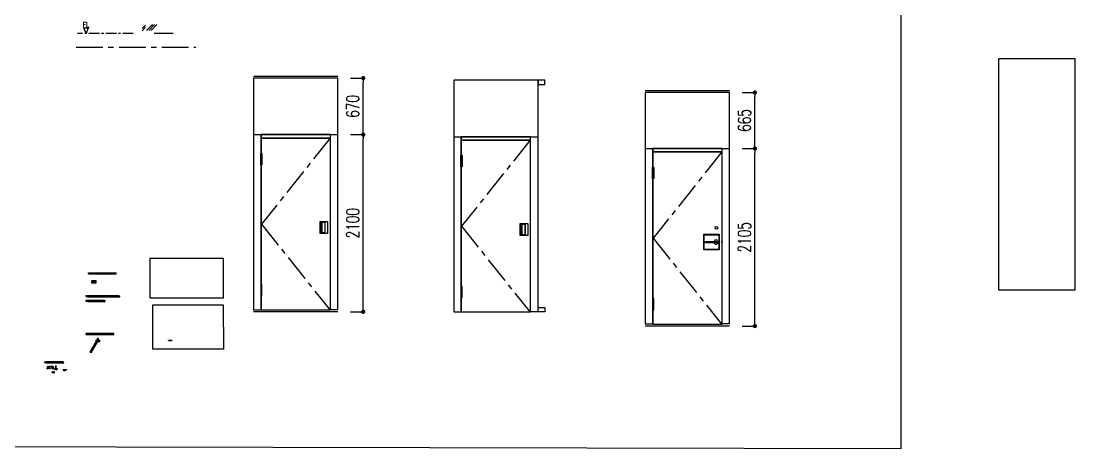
# Model space of a CAD drawing. Header units: millimetres. Extents: x -855187 to 47266, y -116283 to 213088.
# Drawn here: x -694529 to -376957, y -116283 to 12551 of the extents above; entities that cross this region are included whole.
import ezdxf
from ezdxf.enums import TextEntityAlignment as Align

# ---------------------------------------------------------------- set-up
doc = ezdxf.new("R2010")
doc.units = ezdxf.units.MM
doc.header["$LTSCALE"] = 10
doc.header["$PDMODE"] = 35
doc.header["$PDSIZE"] = 5
doc.linetypes.add('CENTER', pattern=[50.8, 31.75, -6.35, 6.35, -6.35])
doc.linetypes.add('HIDDEN', pattern=[9.525, 6.35, -3.175])
doc.layers.add('3APﾎﾞﾙﾄ', color=150, linetype='Continuous', lineweight=25)
for name, color, linetype in [('_P16_文字', 3, 'Continuous'), ('_P16_製品', 4, 'Continuous'), ('_P16_製品寸法', 9, 'Continuous'), ('_グラスウール', 2, 'BATTING'), ('_吊下地', 40, 'Continuous'), ('_基準', 1, 'CENTER'), ('_製品', 4, 'Continuous'), ('_製品芯線', 1, 'CENTER'), ('_躯体', 8, 'Continuous'), ('POINT', 1, 'Continuous')]:
    doc.layers.add(name, color=color, linetype=linetype)
doc.styles.add('OKAMURA', font='simplex8.shx', dxfattribs={"width": 0.7, "bigfont": 'BIGFONT.shx'})
doc.linetypes.add('BATTING', pattern='A,0.00254,-2.54,[134,ltypeshp.shx,S=2.54,R=0,X=-2.54,Y=0],-5.08,[134,ltypeshp.shx,S=2.54,R=180,X=2.54,Y=0],-2.54', length=10.16254)
doc.dimstyles.new('OKAMURA-050', dxfattribs={"dimscale": 50, "dimtxt": 3, "dimasz": 1, "dimexe": 0, "dimexo": 3, "dimgap": 1, "dimtad": 1, "dimdec": 8, "dimdsep": 46, "dimtxsty": 'OKAMURA', "dimblk1": 'DOT', "dimblk2": 'DOT', "dimsah": 1, "dimcen": 0, "dimclrt": 3, "dimadec": 0, "dimazin": 0, "dimtfac": 1, "dimtdec": 8, "dimtix": 1, "dimtmove": 2, "dimatfit": 3, "dimfxl": 1, "dimtolj": 1, "dimarcsym": 0})

# ---------------------------------------------------------------- blocks, each defined once
blk = doc.blocks.new('_DOT')
at = {"color": 0, "linetype": 'ByBlock'}
blk.add_line((-0.5, 0), (-1, 0), dxfattribs=at)
at = {"color": 0, "linetype": 'ByBlock', "const_width": 0.5}
blk.add_lwpolyline([(-0.25, 0, 1), (0.25, 0, 1)], format="xyb", close=True, dxfattribs=at)
blk = doc.blocks.new('*D223')
at = {"layer": '_P16_製品寸法', "color": 0, "lineweight": -2, "transparency": 16777216}
for p, q in [((1150, 2100), (1300, 2100)), ((1300, 50), (1300, 2050)), ((1150, 0), (1300, 0))]:
    blk.add_line(p, q, dxfattribs=at)
at = {"layer": 'Defpoints', "color": 0, "transparency": 16777216}
for p in [(1000, 2100), (1300, 2100), (1000, 0)]:
    blk.add_point(p, dxfattribs=at)
at = {"layer": '_P16_製品寸法', "color": 0, "lineweight": -2, "transparency": 16777216, "xscale": 50, "yscale": 50, "zscale": 50}
for p, rotation in [((1300, 2100), 90), ((1300, 0), 270)]:
    blk.add_blockref('_DOT', p, dxfattribs=dict(at, rotation=rotation))
at = {"layer": '_P16_製品寸法', "color": 3, "transparency": 16777216, "insert": (1175, 1050), "char_height": 150, "attachment_point": 5, "rotation": 90, "style": 'OKAMURA'}
blk.add_mtext('\\A1;2100', dxfattribs=at)
blk = doc.blocks.new('*D224')
at = {"layer": '_P16_製品寸法', "color": 0, "lineweight": -2, "transparency": 16777216}
for p, q in [((1150, 2770), (1300, 2770)), ((1300, 2150), (1300, 2720)), ((1150, 2100), (1300, 2100))]:
    blk.add_line(p, q, dxfattribs=at)
at = {"layer": 'Defpoints', "color": 0, "transparency": 16777216}
for p in [(1000, 2770), (1300, 2770), (1000, 2100)]:
    blk.add_point(p, dxfattribs=at)
at = {"layer": '_P16_製品寸法', "color": 0, "lineweight": -2, "transparency": 16777216, "xscale": 50, "yscale": 50, "zscale": 50}
for p, rotation in [((1300, 2770), 90), ((1300, 2100), 270)]:
    blk.add_blockref('_DOT', p, dxfattribs=dict(at, rotation=rotation))
at = {"layer": '_P16_製品寸法', "color": 3, "transparency": 16777216, "insert": (1175, 2435), "char_height": 150, "attachment_point": 5, "rotation": 90, "style": 'OKAMURA'}
blk.add_mtext('\\A1;670', dxfattribs=at)
blk = doc.blocks.new('BEZT正面')
at = {"layer": '_製品'}
blk.add_line((49.5, 65), (49.5, -65), dxfattribs=at)
blk.add_lwpolyline([(-33.5, -70), (52.5, -70, 0.4142136), (54.5, -68), (54.5, 68, 0.4142136), (52.5, 70), (-33.5, 70, 0.4142136), (-35.5, 68), (-35.5, -68, 0.4142136)], format="xyb", close=True, dxfattribs=at)
for points in [[(-4, -65), (31, -65), (31, 65), (-4, 65)], [(-3, -64), (53.5, -64), (53.5, 64), (-3, 64)]]:
    blk.add_lwpolyline(points, close=True, dxfattribs=at)
blk.add_point((0, 0), dxfattribs=at)
blk = doc.blocks.new('*D215')
at = {"layer": '_P16_製品寸法', "color": 0, "lineweight": -2, "transparency": 16777216}
for p, q in [((1150, 2105), (1300, 2105)), ((1300, 50), (1300, 2055)), ((1150, 0), (1300, 0))]:
    blk.add_line(p, q, dxfattribs=at)
at = {"layer": 'Defpoints', "color": 0, "transparency": 16777216}
for p in [(1000, 2105), (1300, 2105), (1000, 0)]:
    blk.add_point(p, dxfattribs=at)
at = {"layer": '_P16_製品寸法', "color": 0, "lineweight": -2, "transparency": 16777216, "xscale": 50, "yscale": 50, "zscale": 50}
for p, rotation in [((1300, 2105), 90), ((1300, 0), 270)]:
    blk.add_blockref('_DOT', p, dxfattribs=dict(at, rotation=rotation))
at = {"layer": '_P16_製品寸法', "color": 3, "transparency": 16777216, "insert": (1175, 1052.5), "char_height": 150, "attachment_point": 5, "rotation": 90, "style": 'OKAMURA'}
blk.add_mtext('\\A1;2105', dxfattribs=at)
blk = doc.blocks.new('*D216')
at = {"layer": '_P16_製品寸法', "color": 0, "lineweight": -2, "transparency": 16777216}
for p, q in [((1150, 2770), (1300, 2770)), ((1300, 2155), (1300, 2720)), ((1150, 2105), (1300, 2105))]:
    blk.add_line(p, q, dxfattribs=at)
at = {"layer": 'Defpoints', "color": 0, "transparency": 16777216}
for p in [(1000, 2770), (1300, 2770), (1000, 2105)]:
    blk.add_point(p, dxfattribs=at)
at = {"layer": '_P16_製品寸法', "color": 0, "lineweight": -2, "transparency": 16777216, "xscale": 50, "yscale": 50, "zscale": 50}
for p, rotation in [((1300, 2770), 90), ((1300, 2105), 270)]:
    blk.add_blockref('_DOT', p, dxfattribs=dict(at, rotation=rotation))
at = {"layer": '_P16_製品寸法', "color": 3, "transparency": 16777216, "insert": (1175, 2437.5), "char_height": 150, "attachment_point": 5, "rotation": 90, "style": 'OKAMURA'}
blk.add_mtext('\\A1;665', dxfattribs=at)
blk = doc.blocks.new('PARTITION_FLOOR')
for p, q in [((103, 172), (-69, 0)), ((172, 172), (0, 0)), ((241, 172), (69, 0))]:
    blk.add_line(p, q)
blk = doc.blocks.new('*U43')
blk.add_line((0, 0), (5682, 0))
blk = doc.blocks.new('LINE_FLOOR')
at = {"layer": '_P16_文字'}
blk.add_lwpolyline([(-1420, 0), (-1487, 170), (-1353, 170)], close=True, dxfattribs=at)
at = {"layer": '_P16_製品寸法', "color": 1, "linetype": 'CENTER'}
blk.add_line((0, 0), (-1684, 0), dxfattribs=at)
at = {"layer": '_P16_文字', "lineweight": 13, "style": 'OKAMURA', "width": 0.7}
blk.add_text('FL', height=150, dxfattribs=at).set_placement((-1420, 270), align=Align.MIDDLE)
blk = doc.blocks.new('P_WALL')
at = {"layer": '_躯体'}
for p, q in [((0, 63), (-95, -44)), ((0, 0), (-95, -107))]:
    blk.add_line(p, q, dxfattribs=at)
blk = doc.blocks.new('P_LINE')
at = {"layer": '_製品芯線'}
blk.add_line((0, 0), (1419, 0), dxfattribs=at)
blk = doc.blocks.new('ビスM5X08横')
for p, q in [((-3.5, 0.5), (-2, 0.5)), ((-3.5, -0.5), (-3.5, 0.5)), ((-0.5, 3.5), (0.5, 3.5)), ((-0.5, 2), (-0.5, 3.5)), ((0.5, 3.5), (0.5, 2)), ((2, 0.5), (3.5, 0.5)), ((3.5, 0.5), (3.5, -0.5)), ((-2, -0.5), (-3.5, -0.5)), ((-0.5, -3.5), (-0.5, -2)), ((0.5, -3.5), (-0.5, -3.5)), ((0.5, -2), (0.5, -3.5)), ((3.5, -0.5), (2, -0.5))]:
    blk.add_line(p, q)
blk.add_circle((0, 0), 4.5)
for centre, start, end in [((-2, 2), 270, 0), ((2, 2), 180, 270), ((-2, -2), 0, 90), ((2, -2), 90, 180)]:
    blk.add_arc(centre, 1.5, start, end)
at = {"layer": 'POINT', "color": 1}
blk.add_point((0, 0), dxfattribs=at)
blk = doc.blocks.new('Fブレース2')
at = {"layer": '_製品', "color": 0, "linetype": 'ByBlock'}
for p, q in [((-20, 5.5), (-20, -5.5)), ((-15, 12.5), (-15, 10.5)), ((-15, 12.5), (70, 12.5)), ((-15, 10.5), (72, 10.5)), ((23, -3.75), (23, 3.75)), ((70, 12.5), (70, 10.5)), ((70, -10.5), (70, 10.5)), ((72, -10.5), (72, 10.5)), ((-15, -10.5), (72, -10.5)), ((-15, -10.5), (-15, -12.5)), ((-15, -12.5), (70, -12.5)), ((70, -12.5), (70, -10.5))]:
    blk.add_line(p, q, dxfattribs=at)
at = {"layer": '_製品', "color": 0, "linetype": 'ByBlock', "ltscale": 0.5}
for p, q in [((70, 5), (72, 5)), ((70, -5), (72, -5))]:
    blk.add_line(p, q, dxfattribs=at)
at = {"layer": '_製品', "color": 6, "linetype": 'HIDDEN'}
for centre, radius in [((0, 0), 8.5), ((0, 0), 6), ((35, 0), 2.5), ((55, 0), 2.5)]:
    blk.add_circle(centre, radius, dxfattribs=at)
at = {"layer": '_製品', "color": 0, "linetype": 'ByBlock'}
for centre, radius, start, end in [((-15, 5.5), 5, 90, 180), ((23.84, 0), 3.84, 102.680383, 257.319617), ((-15, -5.5), 5, 180, 270)]:
    blk.add_arc(centre, radius, start, end, dxfattribs=at)
blk.add_point((0, 0), dxfattribs=at)
blk = doc.blocks.new('*U233')
for p, q in [((25, 20), (503, 20)), ((25, 20), (25, -20)), ((25, -20), (503, -20))]:
    blk.add_line(p, q)
at = {"color": 0, "linetype": 'ByBlock'}
for p, q in [((438, -9), (438, 9)), ((438, 9), (508, 9)), ((438, 6), (508, 6)), ((443, 6), (443, 9)), ((522, 6), (483, 6)), ((483, 6), (483, -6)), ((503, 6), (503, 9)), ((503, -9), (503, 9)), ((508, 6), (508, 9)), ((438, -6), (508, -6)), ((438, -9), (508, -9)), ((443, -9), (443, -6)), ((522, -6), (483, -6)), ((503, -9), (503, -6)), ((508, -9), (508, -6)), ((531, -24), (537, -24)), ((537, -22), (537, -24))]:
    blk.add_line(p, q, dxfattribs=at)
at = {"color": 0}
blk.add_line((503, -20), (503, 20), dxfattribs=at)
at = {"color": 0, "linetype": 'ByBlock', "lineweight": 40}
for p, q in [((522, 12), (522, -24)), ((522, 12), (525, 12)), ((525, 12), (547, -2)), ((522, -22), (537, -22)), ((522, -24), (531, -24)), ((547, -2), (547, -12))]:
    blk.add_line(p, q, dxfattribs=at)
at = {"color": 6, "linetype": 'HIDDEN'}
for p, q in [((522, 6), (548, 6)), ((548, 6), (548, -6)), ((548, -6), (522, -6))]:
    blk.add_line(p, q, dxfattribs=at)
at = {"color": 0, "linetype": 'ByBlock'}
for centre in [(448, 0), (468, 0)]:
    blk.add_circle(centre, 3.5, dxfattribs=at)
at = {"color": 6, "linetype": 'HIDDEN'}
blk.add_circle((537, -12), 4, dxfattribs=at)
at = {"color": 0, "linetype": 'ByBlock'}
for centre, radius, start, end in [((445, 1), 1.74, 299.9987, 30.0013), ((448, 0), 2.05, 120, 128.062), ((448, 3), 1.74, 209.9987, 300.0013), ((448, 0), 2.05, 111.938, 120), ((448, 0), 2.05, 21.938, 30), ((448, 0), 2.05, 30, 38.062), ((450, -1), 1.74, 119.9987, 210.0013), ((465, 1), 1.74, 299.9987, 30.0013), ((468, 0), 2.05, 120, 128.062), ((468, 3), 1.74, 209.9987, 300.0013), ((468, 0), 2.05, 111.938, 120), ((468, 0), 2.05, 21.938, 30), ((468, 0), 2.05, 30, 38.062), ((470, -1), 1.74, 119.9987, 210.0013), ((447, -3), 1.74, 29.9987, 120.0013), ((448, 0), 2.05, 210, 218.062), ((448, 0), 2.05, 201.938, 210), ((448, 0), 2.05, 291.938, 300), ((448, 0), 2.05, 300, 308.062), ((467, -3), 1.74, 29.9987, 120.0013), ((468, 0), 2.05, 210, 218.062), ((468, 0), 2.05, 201.938, 210), ((468, 0), 2.05, 291.938, 300), ((468, 0), 2.05, 300, 308.062)]:
    blk.add_arc(centre, radius, start, end, dxfattribs=at)
at = {"color": 0, "linetype": 'ByBlock', "lineweight": 40}
blk.add_arc((537, -12), 10, 270, 0, dxfattribs=at)
at = {"layer": '_基準'}
blk.add_line((557, 0), (0, 0), dxfattribs=at)
blk.add_blockref('Fブレース2', (0, 0))
at = {"rotation": 119.9999999999997}
for p in [(35, 0), (55, 0)]:
    blk.add_blockref('ビスM5X08横', p, dxfattribs=at)
blk = doc.blocks.new('Fブレース1')
at = {"layer": '_基準'}
blk.add_line((0, 30), (0, 0), dxfattribs=at)
at = {"layer": '_製品', "color": 0, "linetype": 'ByBlock'}
for p, q in [((8, 30), (-6, 30)), ((-6, 0), (-6, 30)), ((8, 0), (-6, 0)), ((6, 0), (6, 30)), ((10, 1), (10, 29)), ((12, 32), (55, 32)), ((12, 31), (55, 31)), ((43, 32), (43, 32)), ((54, 25), (54, 5)), ((55, 30), (55, 32)), ((55, -2), (55, 0)), ((60, 25), (60, 5)), ((12, -1), (55, -1)), ((12, -2), (55, -2)), ((43, -2), (43, -2))]:
    blk.add_line(p, q, dxfattribs=at)
for centre in [(16, 22), (16, 8)]:
    blk.add_circle(centre, 1.5, dxfattribs=at)
at = {"layer": '_製品', "color": 6, "linetype": 'HIDDEN'}
for radius in [8.5, 6]:
    blk.add_circle((43, 15), radius, dxfattribs=at)
at = {"layer": '_製品', "color": 0, "linetype": 'ByBlock'}
for centre, start, end in [((8, 35), 270, 317.1564), ((8, -5), 42.8436, 90), ((49, 25), 0, 90), ((49, 5), 270, 0), ((55, 25), 0, 90), ((55, 5), 270, 0)]:
    blk.add_arc(centre, 5, start, end, dxfattribs=at)
for centre, major_axis, ratio in [((7, 24), (0, 1.5), 0.904894), ((7, 5), (0, 1.49), 0.909015)]:
    blk.add_ellipse(centre, major_axis=major_axis, ratio=ratio, dxfattribs=at)
for p in [(12, 32), (43, 15), (53, 29), (59, 29), (60, 30), (60, 0), (12, -2)]:
    blk.add_point(p, dxfattribs=at)
blk = doc.blocks.new('P_SCREW_RIGHT')
at = {"xscale": -1}
blk.add_blockref('Fブレース1', (42.85, -15), dxfattribs=at)
blk = doc.blocks.new('可変A')
at = {"layer": '3APﾎﾞﾙﾄ', "color": 0, "linetype": 'ByBlock'}
for p, q in [((-25, -9), (-27, -8)), ((-27, -9), (-27, -8)), ((-26, -10), (-27, -9)), ((-26, -11), (-27, -12)), ((-25, -12), (-27, -13)), ((-27, -13), (-27, -12)), ((-24, -9), (-23, -8)), ((-24, -12), (-23, -13)), ((-22, -9), (-23, -8)), ((-23, -10), (-22, -9)), ((-23, -11), (-22, -12)), ((-23, -13), (-22, -12))]:
    blk.add_line(p, q, dxfattribs=at)
blk.add_lwpolyline([(-20, -5), (-27, -3), (-32, -9), (-30, -16), (-23, -18), (-18, -12)], close=True, dxfattribs=at)
for radius in [6.32, 5.82]:
    blk.add_circle((-25, -11), radius, dxfattribs=at)
for centre, start, end in [((-27, -11), 315, 45), ((-25, -8), 225, 315), ((-25, -13), 45, 135), ((-22, -11), 135, 225)]:
    blk.add_arc(centre, 1, start, end, dxfattribs=at)
at = {"layer": '_製品', "color": 1, "linetype": 'CENTER', "lineweight": -2}
blk.add_line((0, 0), (0, -34), dxfattribs=at)
at = {"layer": '_製品', "color": 6, "linetype": 'HIDDEN', "lineweight": -2}
for p, q in [((5, 0), (5, -25)), ((-5, 0), (-5, -36)), ((7, -25), (7, 0))]:
    blk.add_line(p, q, dxfattribs=at)
at = {"layer": '_製品', "color": 0, "linetype": 'ByBlock', "lineweight": -2}
for p, q in [((-45, -8), (-45, -5)), ((-41, -8), (-45, -8)), ((-36, -12), (-41, -8)), ((9, 0), (-40, 0)), ((-10, -32), (-23, -22)), ((-10, -36), (-10, -32)), ((-4, -36), (-10, -36)), ((1, -31), (1, -25)), ((9, -25), (1, -25)), ((9, -25), (9, 0))]:
    blk.add_line(p, q, dxfattribs=at)
at = {"layer": '_製品', "color": 6, "linetype": 'HIDDEN', "lineweight": -2}
blk.add_circle((-25, -11), 4, dxfattribs=at)
at = {"layer": '_製品', "color": 0, "linetype": 'ByBlock', "lineweight": -2}
for centre, radius, start, end in [((-40, -5), 5, 90, 180), ((-24, -10), 12, 190.7539, 273.5732), ((-4, -31), 5, 270, 0)]:
    blk.add_arc(centre, radius, start, end, dxfattribs=at)
blk.add_point((0, 0), dxfattribs=at)
blk = doc.blocks.new('P_SCREW_LEFT')
at = {"xscale": -1}
blk.add_blockref('可変A', (-25, 11), dxfattribs=at)
blk = doc.blocks.new('*U40')
at = {"color": 0}
for p, q in [((-991, 2), (-991, 12)), ((-968, -12), (-991, 2)), ((-981, 22), (-981, 24)), ((-975, 24), (-981, 24)), ((-966, 22), (-981, 22)), ((-966, 24), (-975, 24)), ((-966, -12), (-966, 24)), ((-966, 6), (-926, 6)), ((-882, 9), (-951, 9)), ((-951, 6), (-951, 9)), ((-882, 6), (-951, 6)), ((-25, 20), (-946, 20)), ((-946, -20), (-946, 20)), ((-946, 6), (-946, 9)), ((-946, -9), (-946, 9)), ((-926, 6), (-926, -6)), ((-887, 6), (-887, 9)), ((-882, -9), (-882, 9)), ((-25, -20), (-25, 20)), ((-966, -12), (-968, -12)), ((-966, -6), (-926, -6)), ((-951, -9), (-951, -6)), ((-882, -6), (-951, -6)), ((-882, -9), (-951, -9)), ((-946, -9), (-946, -6)), ((-25, -20), (-946, -20)), ((-887, -9), (-887, -6))]:
    blk.add_line(p, q, dxfattribs=at)
at = {"color": 0, "linetype": 'HIDDEN'}
for p, q in [((-991, 6), (-991, -6)), ((-966, 6), (-991, 6)), ((-991, -6), (-966, -6))]:
    blk.add_line(p, q, dxfattribs=at)
at = {"color": 0, "linetype": 'CENTER'}
blk.add_line((-1000, 0), (-791, 0), dxfattribs=at)
at = {"color": 6, "linetype": 'HIDDEN'}
blk.add_circle((-981, 12), 3.96, dxfattribs=at)
at = {"color": 0}
blk.add_circle((-892, 0), 3.47, dxfattribs=at)
for centre, radius, start, end in [((-981, 12), 9.91, 90, 180), ((-892, 0), 2.03, 150, 158.062), ((-892, 0), 2.03, 141.938, 150), ((-895, -1), 1.73, 329.9987, 60.0013), ((-893, 3), 1.73, 239.9987, 330.0013), ((-889, 1), 1.73, 149.9987, 240.0013), ((-891, -3), 1.73, 59.9987, 150.0013), ((-892, 0), 2.03, 240, 248.062), ((-892, 0), 2.03, 231.938, 240), ((-892, 0), 2.03, 321.938, 330), ((-892, 0), 2.03, 330, 338.062)]:
    blk.add_arc(centre, radius, start, end, dxfattribs=at)
at = {"color": 1}
blk.add_point((-981, 12), dxfattribs=at)
at = {"layer": '_基準'}
blk.add_line((-1000, 0), (0, 0), dxfattribs=at)
at = {"color": 0, "extrusion": (0, 0, -1), "xscale": 0.990985532725009, "yscale": 0.990985532725009, "zscale": -0.990985532725009}
blk.add_blockref('Fブレース2', (0, 0), dxfattribs=at)
at = {"color": 0, "extrusion": (0, 0, -1), "xscale": 0.9909855327250091, "yscale": 0.9909855327250091, "zscale": -0.990985532725009, "rotation": 119.9999999999869}
blk.add_blockref('ビスM5X08横', (55, 0), dxfattribs=at)
blk = doc.blocks.new('*U41')
at = {"layer": '_吊下地'}
h = blk.add_hatch(dxfattribs=at)
h.set_pattern_fill('ANSI31', color=6, scale=2, angle=-90, style=0)
h.set_pattern_definition([(315, (-248.656, 779.9166), (4.49013, 4.49013), [])])
h.paths.add_polyline_path([(10, -18), (10, 0), (4, 0), (4, -18)])
h.paths.add_polyline_path([(10, 0), (10, 19), (4, 19), (4, 0)])
for p, q in [((-44, 5), (-45, 3)), ((-45, -3), (-45, 3)), ((-45, 3), (-35, 3)), ((-44, -5), (-44, 5)), ((-35, 5), (-44, 5)), ((-35, -9), (-35, 9)), ((-33, 12), (-25, 12)), ((-33, 6), (-25, 6)), ((-25, 12), (-25, -12)), ((-25, -9), (-25, 9)), ((-23, 12), (-15, 12)), ((-23, 6), (-15, 6)), ((0, 30), (-15, 30)), ((-15, 30), (-15, -30)), ((-12, 30), (-12, -30)), ((0, -30), (0, 30)), ((0, 30), (1, 30)), ((0, -30), (0, 30)), ((4, -19), (4, 27)), ((21, 12), (13, 12)), ((13, 12), (13, -12)), ((21, 6), (13, 6)), ((30, 12), (23, 12)), ((23, 12), (23, -12)), ((23, -9), (23, 9)), ((30, 6), (23, 6)), ((32, -9), (32, 9)), ((557, 5), (32, 5)), ((32, 3), (557, 3)), ((557, 7), (557, -7)), ((-45, -3), (-35, -3)), ((-45, -3), (-44, -5)), ((-35, -5), (-44, -5)), ((-33, -6), (-25, -6)), ((-33, -12), (-25, -12)), ((-23, -6), (-15, -6)), ((-23, -12), (-15, -12)), ((-15, -30), (0, -30)), ((60, -30), (0, -30)), ((11, -26), (57, -26)), ((21, -6), (13, -6)), ((21, -12), (13, -12)), ((30, -6), (23, -6)), ((30, -12), (23, -12)), ((32, -3), (557, -3)), ((557, -5), (32, -5)), ((60, -30), (60, -29))]:
    blk.add_line(p, q, dxfattribs=at)
at = {"layer": '_吊下地', "color": 6}
for p, q in [((-12, 30), (0, 18)), ((-12, 18), (0, 6)), ((-12, 5), (0, -8)), ((-3, 30), (0, 27)), ((0, 6), (0, -6)), ((4, -6), (4, 6)), ((-12, -9), (0, -21)), ((-12, -22), (-5, -30))]:
    blk.add_line(p, q, dxfattribs=at)
at = {"layer": '_吊下地', "linetype": 'HIDDEN'}
for p, q in [((557, 7), (558, 7)), ((558, 7), (558, -7)), ((561, 6), (561, -6)), ((561, 6), (583, 6)), ((583, 6), (595, 8)), ((583, 0), (597, 3)), ((583, 0), (583, 0)), ((595, 8), (596, 3)), ((595, 8), (596, 7)), ((596, 7), (597, 3)), ((557, -7), (558, -7)), ((561, -6), (583, -6)), ((583, 0), (597, -3)), ((583, -6), (595, -8)), ((596, -3), (595, -8)), ((596, -7), (595, -8)), ((597, -3), (596, -7))]:
    blk.add_line(p, q, dxfattribs=at)
at = {"layer": '_吊下地', "color": 6}
for points in [[(4, 6), (4, 7), (0, 7), (0, 6)], [(4, -7), (4, -6), (0, -6), (0, -7)]]:
    blk.add_lwpolyline(points, close=True, dxfattribs=at)
at = {"layer": '_吊下地'}
for points in [[(4, 19), (4, -18), (10, -18), (10, 19)], [(10, 19), (10, -18), (13, -18), (13, 19)]]:
    blk.add_lwpolyline(points, close=True, dxfattribs=at)
for centre, radius, start, end in [((-31, 9), 3.4, 120.17308, 240.18278), ((-24, 0), 11, 147.79349, 212.20649), ((-22, 9), 3.4, 120.17308, 240.18278), ((-14, 0), 11, 147.79349, 212.20649), ((1, 27), 3.5, 0, 90), ((19, 9), 3.4, 299.81722, 59.82692), ((12, 0), 11, 327.79351, 32.20651), ((29, 9), 3.4, 299.81722, 59.82692), ((21, 0), 11, 327.79351, 32.20651), ((-31, -9), 3.4, 119.99517, 240.00487), ((-22, -9), 3.4, 119.99517, 240.00487), ((11, -19), 6.5, 180, 270), ((19, -9), 3.4, 299.99513, 60.00483), ((29, -9), 3.4, 299.99513, 60.00483), ((57, -29), 3.5, 0, 90)]:
    blk.add_arc(centre, radius, start, end, dxfattribs=at)
at = {"layer": '_吊下地', "linetype": 'HIDDEN'}
for centre, start, end in [((561, 12), 235.26993, 267.86017), ((561, -12), 92.13983, 124.73007)]:
    blk.add_arc(centre, 5.64, start, end, dxfattribs=at)
at = {"layer": '_基準'}
blk.add_line((-59, 0), (607, 0), dxfattribs=at)
at = {"layer": 'POINT', "color": 1}
blk.add_point((0, -30), dxfattribs=at)
blk = doc.blocks.new('*U38')
at = {"layer": '_吊下地'}
for p, q in [((-29, 19), (798, 19)), ((-29, -21), (-29, 19)), ((-29, 14), (798, 14)), ((-5, 10), (-11, 1)), ((-11, 1), (-6, -9)), ((6, 9), (-5, 10)), ((6, 9), (11, -1)), ((761, 7), (755, -2)), ((772, 6), (761, 7)), ((772, 6), (776, -4)), ((798, -21), (798, 19)), ((-29, -21), (798, -21)), ((5, -10), (-6, -9)), ((11, -1), (5, -10)), ((755, -2), (759, -12)), ((770, -13), (759, -12)), ((776, -4), (770, -13))]:
    blk.add_line(p, q, dxfattribs=at)
at = {"layer": '_吊下地', "color": 6, "linetype": 'HIDDEN'}
for centre in [(0, 0), (765, -3)]:
    blk.add_circle(centre, 12, dxfattribs=at)
at = {"layer": '_吊下地'}
for centre, radius in [((0, 0), 9.5), ((0, 0), 6), ((766, -3), 9.5), ((766, -3), 6)]:
    blk.add_circle(centre, radius, dxfattribs=at)
at = {"layer": '_吊下地', "ltscale": 2}
for centre in [(0, 0), (765, -3)]:
    blk.add_circle(centre, 7, dxfattribs=at)
at = {"layer": '_基準'}
for p, q in [((13, -11), (-13, 11)), ((11, 13), (-11, -13)), ((779, -14), (752, 8)), ((776, 10), (755, -16))]:
    blk.add_line(p, q, dxfattribs=at)
blk = doc.blocks.new('P_SUPPORT_ROOM')
at = {"layer": '_吊下地'}
for p, q in [((-217, -333), (-9, 28)), ((-213, -336), (-4, 25)), ((-182, -353), (26, 8)), ((70, 26), (-30, 26)), ((-9, 28), (26, 8)), ((0, 11), (-9, 5)), ((-9, 5), (-9, -5)), ((0, 11), (9, 5)), ((32, 26), (7, 26)), ((7, 24), (7, 26)), ((32, 24), (7, 24)), ((9, 16), (9, 24)), ((31, 24), (9, 24)), ((11, 14), (9, 16)), ((9, 5), (9, -5)), ((29, 14), (11, 14)), ((12, 75), (17, 76)), ((12, 75), (12, 73)), ((12, 73), (17, 73)), ((12, 71), (18, 71)), ((12, 71), (13, 68)), ((13, 68), (18, 69)), ((13, 66), (18, 67)), ((13, 66), (13, 64)), ((13, 64), (18, 64)), ((13, 62), (19, 62)), ((13, 62), (13, 59)), ((13, 59), (19, 60)), ((14, 57), (19, 58)), ((14, 57), (14, 54)), ((14, 54), (14, 32)), ((14, 14), (14, 7)), ((14, 7), (15, 6)), ((26, 7), (14, 7)), ((15, 16), (15, 24)), ((15, 6), (25, 6)), ((16, 5), (16, 4)), ((16, 4), (24, 4)), ((19, 54), (17, 76)), ((23, 6), (17, 6)), ((23, 2), (17, 2)), ((19, 54), (21, 54)), ((20, 80), (20, 80)), ((21, 54), (23, 76)), ((27, 62), (21, 62)), ((27, 59), (21, 60)), ((26, 57), (21, 58)), ((28, 71), (22, 71)), ((27, 68), (22, 69)), ((27, 66), (22, 67)), ((27, 64), (22, 64)), ((28, 75), (23, 76)), ((28, 73), (23, 73)), ((24, 5), (24, 4)), ((25, 16), (25, 24)), ((26, 7), (25, 6)), ((26, 57), (26, 54)), ((26, 54), (26, 32)), ((26, 14), (26, 7)), ((28, 71), (27, 68)), ((27, 66), (27, 64)), ((27, 62), (27, 59)), ((28, 75), (28, 73)), ((29, 14), (31, 16)), ((31, 16), (31, 24)), ((32, 24), (32, 26)), ((-190, -316), (-199, -322)), ((-190, -316), (-180, -321)), ((-9, -5), (0, -11)), ((9, -5), (0, -11)), ((-182, -353), (-217, -333)), ((-199, -322), (-198, -333)), ((-198, -333), (-188, -338)), ((-179, -332), (-188, -338)), ((-180, -321), (-179, -332))]:
    blk.add_line(p, q, dxfattribs=at)
at = {"layer": '_吊下地', "color": 6, "linetype": 'HIDDEN'}
for p, q in [((14, 28), (14, 32)), ((15, 26), (14, 28)), ((14, 28), (26, 28)), ((14, 26), (14, 14)), ((15, 26), (14, 26)), ((14, 26), (26, 26)), ((25, 26), (15, 26)), ((15, 26), (15, 26)), ((15, 14), (15, 26)), ((15, 6), (15, 14)), ((17, 6), (17, 72)), ((22, 6), (22, 72)), ((25, 26), (26, 28)), ((25, 26), (26, 26)), ((25, 26), (25, 26)), ((25, 14), (25, 26)), ((25, 6), (25, 14)), ((26, 28), (26, 32)), ((26, 26), (26, 14)), ((-30, -9), (-30, -20)), ((-30, -20), (10, -20))]:
    blk.add_line(p, q, dxfattribs=at)
at = {"layer": '_吊下地'}
blk.add_lwpolyline([(-30, -9), (-30, 30), (70, 30), (70, -20), (10, -20)], dxfattribs=at)
at = {"layer": '_吊下地', "color": 6, "linetype": 'HIDDEN'}
for centre in [(0, 0), (-189, -327)]:
    blk.add_circle(centre, 12, dxfattribs=at)
at = {"layer": '_吊下地'}
for centre, radius in [((0, 0), 9.5), ((0, 0), 6), ((40, 0), 6.5), ((-189, -327), 9.5), ((-189, -327), 6)]:
    blk.add_circle(centre, radius, dxfattribs=at)
at = {"layer": '_吊下地', "ltscale": 2}
blk.add_circle((-189, -327), 7, dxfattribs=at)
at = {"layer": '_吊下地'}
for centre, radius, start, end in [((9, 71), 3, 343.695, 27.7436), ((12, 18), 3.88, 270.0357, 315.0441), ((10, 67), 3, 343.695, 27.7436), ((10, 63), 3, 343.695, 27.7436), ((11, 58), 3, 343.695, 27.7436), ((20, 28), 13.8, 246.5734, 293.4266), ((17, 5), 0.5, 90, 180), ((20, 5), 4, 200.3641, 228.5904), ((33, 72), 16, 149.2465, 178.0085), ((6, 72), 16, 1.9915, 30.7535), ((23, 5), 0.5, 0, 90), ((20, 5), 4, 311.4096, 339.6359), ((28, 18), 3.88, 224.9559, 269.9643), ((29, 58), 3, 152.2564, 196.305), ((30, 67), 3, 152.2564, 196.305), ((30, 63), 3, 152.2564, 196.305), ((31, 71), 3, 152.2564, 196.305)]:
    blk.add_arc(centre, radius, start, end, dxfattribs=at)
at = {"layer": '_吊下地', "ltscale": 0.2}
for centre, start, end in [((33, 72), 178.0085, 180), ((6, 72), 0, 1.9915)]:
    blk.add_arc(centre, 16, start, end, dxfattribs=at)
at = {"layer": '_吊下地'}
for p in [(20, 32), (20, 30)]:
    blk.add_point(p, dxfattribs=at)
at = {"layer": '_基準'}
for p, q in [((65, 0), (-25, 0)), ((0, -25), (0, 25)), ((20, -40), (20, 100)), ((40, -25), (40, 25)), ((-189, -310), (-189, -344)), ((-172, -327), (-206, -327))]:
    blk.add_line(p, q, dxfattribs=at)
at = {"layer": '_基準', "ltscale": 0.2}
blk.add_line((20, 87), (20, 0), dxfattribs=at)
blk = doc.blocks.new('P_SCREW_MAIN')
for p, q in [((25, 20), (503, 20)), ((25, 20), (25, -20)), ((25, -20), (503, -20))]:
    blk.add_line(p, q)
at = {"color": 0, "linetype": 'ByBlock'}
for p, q in [((438, -9), (438, 9)), ((438, 9), (508, 9)), ((438, 6), (508, 6)), ((443, 6), (443, 9)), ((522, 6), (483, 6)), ((483, 6), (483, -6)), ((503, 6), (503, 9)), ((503, -9), (503, 9)), ((508, 6), (508, 9)), ((438, -6), (508, -6)), ((438, -9), (508, -9)), ((443, -9), (443, -6)), ((522, -6), (483, -6)), ((503, -9), (503, -6)), ((508, -9), (508, -6)), ((531, -24), (537, -24)), ((537, -22), (537, -24))]:
    blk.add_line(p, q, dxfattribs=at)
at = {"color": 0}
blk.add_line((503, -20), (503, 20), dxfattribs=at)
at = {"color": 0, "linetype": 'ByBlock', "lineweight": 40}
for p, q in [((522, 12), (522, -24)), ((522, 12), (525, 12)), ((525, 12), (547, -2)), ((522, -22), (537, -22)), ((522, -24), (531, -24)), ((547, -2), (547, -12))]:
    blk.add_line(p, q, dxfattribs=at)
at = {"color": 6, "linetype": 'HIDDEN'}
for p, q in [((522, 6), (548, 6)), ((548, 6), (548, -6)), ((548, -6), (522, -6))]:
    blk.add_line(p, q, dxfattribs=at)
at = {"color": 0, "linetype": 'ByBlock'}
for centre in [(448, 0), (468, 0)]:
    blk.add_circle(centre, 3.5, dxfattribs=at)
at = {"color": 6, "linetype": 'HIDDEN'}
blk.add_circle((537, -12), 4, dxfattribs=at)
at = {"color": 0, "linetype": 'ByBlock'}
for centre, radius, start, end in [((445, 1), 1.74, 299.99869, 30.00131), ((448, 0), 2.05, 120, 128.06196), ((448, 3), 1.74, 209.99869, 300.00131), ((448, 0), 2.05, 111.93804, 120), ((448, 0), 2.05, 21.93804, 30), ((448, 0), 2.05, 30, 38.06196), ((450, -1), 1.74, 119.99869, 210.00131), ((465, 1), 1.74, 299.99869, 30.00131), ((468, 0), 2.05, 120, 128.06196), ((468, 3), 1.74, 209.99869, 300.00131), ((468, 0), 2.05, 111.93804, 120), ((468, 0), 2.05, 21.93804, 30), ((468, 0), 2.05, 30, 38.06196), ((470, -1), 1.74, 119.99869, 210.00131), ((447, -3), 1.74, 29.99869, 120.00131), ((448, 0), 2.05, 210, 218.06196), ((448, 0), 2.05, 201.93804, 210), ((448, 0), 2.05, 291.93804, 300), ((448, 0), 2.05, 300, 308.06196), ((467, -3), 1.74, 29.99869, 120.00131), ((468, 0), 2.05, 210, 218.06196), ((468, 0), 2.05, 201.93804, 210), ((468, 0), 2.05, 291.93804, 300), ((468, 0), 2.05, 300, 308.06196)]:
    blk.add_arc(centre, radius, start, end, dxfattribs=at)
at = {"color": 0, "linetype": 'ByBlock', "lineweight": 40}
blk.add_arc((537, -12), 10, 270, 0, dxfattribs=at)
at = {"layer": '_基準'}
blk.add_line((557, 0), (0, 0), dxfattribs=at)
blk.add_blockref('Fブレース2', (0, 0))
at = {"rotation": 119.9999999999997}
for p in [(35, 0), (55, 0)]:
    blk.add_blockref('ビスM5X08横', p, dxfattribs=at)
blk = doc.blocks.new('*U247')
at = {"color": 0, "linetype": 'HIDDEN'}
for p, q in [((-27, 49), (-33, 48)), ((-32, 49), (-33, 48)), ((-31, 36), (-33, 48)), ((-27, 50), (-32, 49)), ((-18, 12), (-32, 12)), ((-32, 10), (-32, 12)), ((-31, 15), (-31, 36)), ((-19, 15), (-31, 15)), ((-25, 37), (-27, 50)), ((-24, 37), (-25, 37)), ((-24, 37), (-22, 50)), ((-17, 49), (-22, 50)), ((-17, 48), (-22, 49)), ((-19, 36), (-17, 48)), ((-19, 15), (-19, 36)), ((-18, 10), (-18, 12)), ((-17, 48), (-17, 49))]:
    blk.add_line(p, q, dxfattribs=at)
at = {"color": 0}
for p, q in [((-18, 10), (-32, 10)), ((-30, 10), (-30, -114)), ((-28, -114), (-28, 10)), ((-22, -114), (-22, 10)), ((-20, 10), (-20, -114)), ((-20, -114), (-30, -114))]:
    blk.add_line(p, q, dxfattribs=at)
at = {"color": 0, "linetype": 'HIDDEN'}
for centre, start, end in [((-36, 15), 325.269933, 357.860169), ((-13, 15), 182.139831, 214.730067)]:
    blk.add_arc(centre, 5.64, start, end, dxfattribs=at)
at = {"xscale": -1}
blk.add_blockref('可変A', (-25, 10), dxfattribs=at)
blk = doc.blocks.new('*U96')
at = {"layer": '_吊下地'}
for p, q in [((-29, -21), (-29, 19)), ((-29, 19), (712, 19)), ((-29, 14), (712, 14)), ((-5, 10), (-11, 1)), ((-11, 1), (-6, -9)), ((6, 9), (-5, 10)), ((6, 9), (11, -1)), ((678, 10), (672, 1)), ((672, 1), (676, -9)), ((689, 9), (678, 10)), ((689, 9), (694, -1)), ((712, -21), (712, 19)), ((-29, -21), (712, -21)), ((5, -10), (-6, -9)), ((11, -1), (5, -10)), ((687, -10), (676, -9)), ((694, -1), (687, -10))]:
    blk.add_line(p, q, dxfattribs=at)
at = {"layer": '_吊下地', "color": 6, "linetype": 'HIDDEN'}
for centre in [(0, 0), (683, 0)]:
    blk.add_circle(centre, 12, dxfattribs=at)
at = {"layer": '_吊下地'}
for centre, radius in [((0, 0), 9.5), ((0, 0), 6), ((683, 0), 9.5), ((683, 0), 6)]:
    blk.add_circle(centre, radius, dxfattribs=at)
at = {"layer": '_吊下地', "ltscale": 2}
for centre in [(0, 0), (683, 0)]:
    blk.add_circle(centre, 7, dxfattribs=at)
at = {"layer": '_基準'}
for p, q in [((13, -11), (-13, 11)), ((11, 13), (-11, -13)), ((696, -11), (670, 11)), ((694, 13), (672, -13))]:
    blk.add_line(p, q, dxfattribs=at)
blk = doc.blocks.new('P18_POINT_FOR_SAG_ROD')
at = {"layer": '_吊下地'}
for p, q in [((-5, 10), (-11, 1)), ((-11, 1), (-6, -9)), ((6, 9), (-5, 10)), ((6, 9), (11, -1)), ((5, -10), (-6, -9)), ((11, -1), (5, -10))]:
    blk.add_line(p, q, dxfattribs=at)
at = {"layer": '_吊下地', "color": 6, "linetype": 'HIDDEN'}
blk.add_circle((0, 0), 12, dxfattribs=at)
at = {"layer": '_吊下地'}
for radius in [9.5, 6]:
    blk.add_circle((0, 0), radius, dxfattribs=at)
at = {"layer": '_吊下地', "ltscale": 2}
blk.add_circle((0, 0), 7, dxfattribs=at)
at = {"layer": '_基準'}
for p, q in [((13, -11), (-13, 11)), ((11, 13), (-11, -13))]:
    blk.add_line(p, q, dxfattribs=at)
blk = doc.blocks.new('PARTITION_SUPPORTING_SAGROD_L')
at = {"layer": '_吊下地'}
for p, q in [((-29, -21), (-29, 19)), ((-29, 19), (712, 19)), ((-29, 14), (712, 14)), ((-5, 10), (-11, 1)), ((-11, 1), (-6, -9)), ((6, 9), (-5, 10)), ((6, 9), (11, -1)), ((678, 10), (672, 1)), ((672, 1), (676, -9)), ((689, 9), (678, 10)), ((689, 9), (694, -1)), ((712, -21), (712, 19)), ((-29, -21), (712, -21)), ((5, -10), (-6, -9)), ((11, -1), (5, -10)), ((687, -10), (676, -9)), ((694, -1), (687, -10))]:
    blk.add_line(p, q, dxfattribs=at)
at = {"layer": '_吊下地', "color": 6, "linetype": 'HIDDEN'}
for centre in [(0, 0), (683, 0)]:
    blk.add_circle(centre, 12, dxfattribs=at)
at = {"layer": '_吊下地'}
for centre, radius in [((0, 0), 9.5), ((0, 0), 6), ((683, 0), 9.5), ((683, 0), 6)]:
    blk.add_circle(centre, radius, dxfattribs=at)
at = {"layer": '_吊下地', "ltscale": 2}
for centre in [(0, 0), (683, 0)]:
    blk.add_circle(centre, 7, dxfattribs=at)
at = {"layer": '_基準'}
for p, q in [((13, -11), (-13, 11)), ((11, 13), (-11, -13)), ((696, -11), (670, 11)), ((694, 13), (672, -13))]:
    blk.add_line(p, q, dxfattribs=at)
blk = doc.blocks.new('P18_HORIZONTAL_SUPPORT_SAG_ROD')
at = {"layer": '_吊下地'}
for p, q in [((-29, -21), (-29, 19)), ((-29, 19), (712, 19)), ((-29, 14), (712, 14)), ((-5, 10), (-11, 1)), ((-11, 1), (-6, -9)), ((6, 9), (-5, 10)), ((6, 9), (11, -1)), ((678, 10), (672, 1)), ((672, 1), (676, -9)), ((689, 9), (678, 10)), ((689, 9), (694, -1)), ((712, -21), (712, 19)), ((-29, -21), (712, -21)), ((5, -10), (-6, -9)), ((11, -1), (5, -10)), ((687, -10), (676, -9)), ((694, -1), (687, -10))]:
    blk.add_line(p, q, dxfattribs=at)
at = {"layer": '_吊下地', "color": 6, "linetype": 'HIDDEN'}
for centre in [(0, 0), (683, 0)]:
    blk.add_circle(centre, 12, dxfattribs=at)
at = {"layer": '_吊下地'}
for centre, radius in [((0, 0), 9.5), ((0, 0), 6), ((683, 0), 9.5), ((683, 0), 6)]:
    blk.add_circle(centre, radius, dxfattribs=at)
at = {"layer": '_吊下地', "ltscale": 2}
for centre in [(0, 0), (683, 0)]:
    blk.add_circle(centre, 7, dxfattribs=at)
at = {"layer": '_基準'}
for p, q in [((13, -11), (-13, 11)), ((11, 13), (-11, -13)), ((696, -11), (670, 11)), ((694, 13), (672, -13))]:
    blk.add_line(p, q, dxfattribs=at)
blk = doc.blocks.new('*U276')
blk.add_line((0, 0), (0, 6))
at = {"layer": '_吊下地'}
blk.add_line((0, 6), (1000, 6), dxfattribs=at)
blk.add_lwpolyline([(0, 65), (1000, 65), (1000, 0), (0, 0)], close=True, dxfattribs=at)
blk = doc.blocks.new('*U262')
at = {"layer": '_P16_製品'}
for points in [[(1080, 2745), (1000, 2745), (1000, 2695), (1080, 2695)], [(1080, 0), (1000, 0), (1000, 50), (1080, 50)]]:
    blk.add_lwpolyline(points, close=True, dxfattribs=at)
at = {"layer": '_基準'}
for p, q in [((906.5, 2035), (93.5, 1015)), ((93.5, 1015), (906.5, -5))]:
    blk.add_line(p, q, dxfattribs=at)
at = {"layer": '_製品'}
for p, q in [((1000, 2745), (0, 2745)), ((0, 2745), (0, 0)), ((1000, 0), (1000, 2745)), ((0, 2075), (1000, 2075)), ((89.5, 0), (89.5, 2075)), ((93.5, 2035), (906.5, 2035)), ((910.5, 0), (910.5, 2075)), ((0, 0), (89.5, 0)), ((1000, 0), (910.5, 0))]:
    blk.add_line(p, q, dxfattribs=at)
for points in [[(89.5, 2039), (910.5, 2039), (910.5, 2075), (89.5, 2075)], [(86, 1851.5), (99, 1851.5), (99, 1718.5), (86, 1718.5)], [(86, 167.5), (99, 167.5), (99, 300.5), (86, 300.5)]]:
    blk.add_lwpolyline(points, close=True, dxfattribs=at)
blk.add_lwpolyline([(906.5, 2035), (906.5, -5), (93.5, -5), (93.5, 2035)], dxfattribs=at)
at = {"layer": '_製品', "xscale": -1}
blk.add_blockref('BEZT正面', (842.5, 975), dxfattribs=at)
blk = doc.blocks.new('*U202')
at = {"layer": '_P16_製品'}
blk.add_lwpolyline([(904, 0), (0, 0), (0, 2745), (904, 2745)], close=True, dxfattribs=at)
blk = doc.blocks.new('*U222')
at = {"layer": '_基準'}
for p, q in [((906.5, 2060), (93.5, 1040)), ((93.5, 1040), (906.5, 20))]:
    blk.add_line(p, q, dxfattribs=at)
at = {"layer": '_製品'}
for p, q in [((1000, 2790), (0, 2790)), ((1000, 2770), (0, 2770)), ((0, 2770), (0, 25)), ((1000, 25), (1000, 2770)), ((0, 2100), (1000, 2100)), ((89.5, 25), (89.5, 2100)), ((93.5, 2060), (906.5, 2060)), ((910.5, 25), (910.5, 2100)), ((0, 25), (89.5, 25)), ((1000, 0), (0, 0)), ((1000, 25), (910.5, 25))]:
    blk.add_line(p, q, dxfattribs=at)
for points in [[(89.5, 2064), (910.5, 2064), (910.5, 2100), (89.5, 2100)], [(86, 1876.5), (99, 1876.5), (99, 1743.5), (86, 1743.5)], [(86, 192.5), (99, 192.5), (99, 325.5), (86, 325.5)]]:
    blk.add_lwpolyline(points, close=True, dxfattribs=at)
blk.add_lwpolyline([(906.5, 2060), (906.5, 20), (93.5, 20), (93.5, 2060)], dxfattribs=at)
at = {"layer": '_製品', "xscale": -1}
blk.add_blockref('BEZT正面', (842.5, 1000), dxfattribs=at)
at = {"layer": '_P16_製品寸法'}
for base, p1, p2, picture, middle in [((1300, 2770), (1000, 2100), (1000, 2770), '*D224', (1175, 2435)), ((1300, 2100), (1000, 0), (1000, 2100), '*D223', (1175, 1050))]:
    dim = blk.add_linear_dim(base=base, p1=p1, p2=p2, angle=90, dimstyle='OKAMURA-050', override={"dimtad": 1, "dimdec": 1}, dxfattribs=at)
    dim.commit()
    dim.dimension.update_dxf_attribs({"geometry": picture, "text_midpoint": middle})
blk = doc.blocks.new('*U214')
at = {"layer": '_P16_製品'}
for points in [[(877.99, 903.88), (693.99, 903.88), (693.99, 1087.88), (877.99, 1087.88)], [(872.99, 908.88), (698.99, 908.88), (698.99, 1082.88), (872.99, 1082.88)]]:
    blk.add_lwpolyline(points, close=True, dxfattribs=at)
blk.add_lwpolyline([(849.99, 988.38), (713.99, 988.38, -0.41421356), (711.99, 990.38), (711.99, 1001.38, -0.41421356), (713.99, 1003.38), (849.99, 1003.38, -0.41421356), (851.99, 1001.38), (851.99, 990.38, -0.41421356)], format="xyb", close=True, dxfattribs=at)
blk.add_circle((843.49, 1164.64), 15, dxfattribs=at)
blk.add_arc((838.99, 995.88), 25, 197.457603, 162.542397, dxfattribs=at)
at = {"layer": '_基準'}
for p, q in [((906.5, 2065), (93.5, 1042.5)), ((93.5, 1042.5), (906.5, 20)), ((906.5, 990), (906.5, 1010))]:
    blk.add_line(p, q, dxfattribs=at)
at = {"layer": '_製品'}
for p, q in [((1000, 2790), (0, 2790)), ((1000, 2770), (0, 2770)), ((0, 2770), (0, 25)), ((1000, 25), (1000, 2770)), ((0, 2105), (1000, 2105)), ((89.5, 25), (89.5, 2105)), ((93.5, 2065), (906.5, 2065)), ((910.5, 25), (910.5, 2105)), ((0, 25), (89.5, 25)), ((1000, 0), (0, 0)), ((1000, 25), (910.5, 25))]:
    blk.add_line(p, q, dxfattribs=at)
for points in [[(89.5, 2069), (910.5, 2069), (910.5, 2105), (89.5, 2105)], [(86, 1881.5), (99, 1881.5), (99, 1748.5), (86, 1748.5)], [(86, 192.5), (99, 192.5), (99, 325.5), (86, 325.5)]]:
    blk.add_lwpolyline(points, close=True, dxfattribs=at)
blk.add_lwpolyline([(906.5, 2065), (906.5, 20), (93.5, 20), (93.5, 2065)], dxfattribs=at)
at = {"layer": '_P16_製品寸法'}
for base, p1, p2, picture, middle in [((1300, 2770), (1000, 2105), (1000, 2770), '*D216', (1175, 2437.5)), ((1300, 2105), (1000, 0), (1000, 2105), '*D215', (1175, 1052.5))]:
    dim = blk.add_linear_dim(base=base, p1=p1, p2=p2, angle=90, dimstyle='OKAMURA-050', override={"dimtad": 1, "dimdec": 1}, dxfattribs=at)
    dim.commit()
    dim.dimension.update_dxf_attribs({"geometry": picture, "text_midpoint": middle})

msp = doc.modelspace()

# ---------------------------------------------------------------- linework, layer by layer
for points in [[(-655591, -58828), (-633616, -58828), (-633616, -70878), (-655591, -70878)], [(-673238, -65525), (-672047, -65525), (-672047, -66388), (-673238, -66388)], [(-654837, -72944), (-633585, -72944), (-633574, -86259), (-654826, -86259)]]:
    msp.add_lwpolyline(points, close=True)
at = {"layer": '_P16_製品寸法'}
msp.add_lwpolyline([(-429423, -116283), (-855187, -115392), (-855090, 172860), (-429327, 171970)], close=True, dxfattribs=at)

# ---------------------------------------------------------------- block references
for name, p, xscale, yscale in [('LINE_FLOOR', (-660736, 8804), 10, 10), ('P_WALL', (-657071, 10737), 10, 10), ('PARTITION_FLOOR', (-656004, 9757), 10, 10), ('*U233', (-674808, -71661), 10, 10), ('P_SCREW_MAIN', (-686527, -91516), 3, 3)]:
    msp.add_blockref(name, p, dxfattribs=dict(xscale=xscale, yscale=yscale))
for name, p in [('*U43', (-654386, 8880)), ('P18_HORIZONTAL_SUPPORT_SAG_ROD', (-673019, -66123)), ('PARTITION_SUPPORTING_SAGROD_L', (-673017, -65900)), ('P18_POINT_FOR_SAG_ROD', (-673033, -65822)), ('P18_HORIZONTAL_SUPPORT_SAG_ROD', (-673013, -65993)), ('*U276', (-650109, -83618))]:
    msp.add_blockref(name, p)
for name, p, xscale, yscale, zscale in [('P_LINE', (-677919, 4708), 25.4, 25.4, 25.4), ('*U202', (-399919, -68444), 25.4, 25.4, 25.4), ('*U222', (-624447, -74987), 25.4, 25.4, 25.4), ('*U214', (-506414, -79292), 25.4, 25.4, 25.4), ('*U38', (-673873, -63400), 10, 10, 10), ('*U38', (-673050, -66238), 0.3937007874015748, 0.3937007874015748, 0.3937007874015748), ('*U96', (-673023, -66176), 0.03937007874015748, 0.03937007874015748, 0.03937007874015748), ('*U38', (-674604, -81592), 10, 10, 10), ('P_SUPPORT_ROOM', (-671576, -83795), 10, 10, 10), ('*U233', (-687312, -90140), 10, 10, 10), ('P_SCREW_LEFT', (-686366, -91955), 10, 10, 0.3937007874015748), ('P_SCREW_RIGHT', (-685053, -91996), 10, 10, 0.3937007874015748), ('P_SCREW_RIGHT', (-683801, -92237), -10, 10, 0.3937007874015748), ('*U247', (-685809, -92120), 0.3937007874015748, 0.3937007874015748, 0.3937007874015748), ('P_SCREW_RIGHT', (-684956, -93202), 10, 10, 0.3937007874015748), ('P_SCREW_LEFT', (-681655, -92558), -10, 10, 0.3937007874015748), ('P_SCREW_LEFT', (-681058, -92484), 10, 10, 0.3937007874015748)]:
    msp.add_blockref(name, p, dxfattribs=dict(xscale=xscale, yscale=yscale, zscale=zscale))
at = {"layer": '_グラスウール', "xscale": 25.4, "yscale": 25.4, "zscale": 25.4}
msp.add_blockref('*U262', (-564150, -74990), dxfattribs=at)
at = {"layer": '_吊下地', "xscale": 10, "yscale": 10, "zscale": 10, "rotation": 179.7423744160611}
msp.add_blockref('*U40', (-674761, -70256), dxfattribs=at)
at = {"layer": '_吊下地', "rotation": 90}
msp.add_blockref('*U41', (-684049, -91753), dxfattribs=at)

doc.saveas('drawing.dxf')
